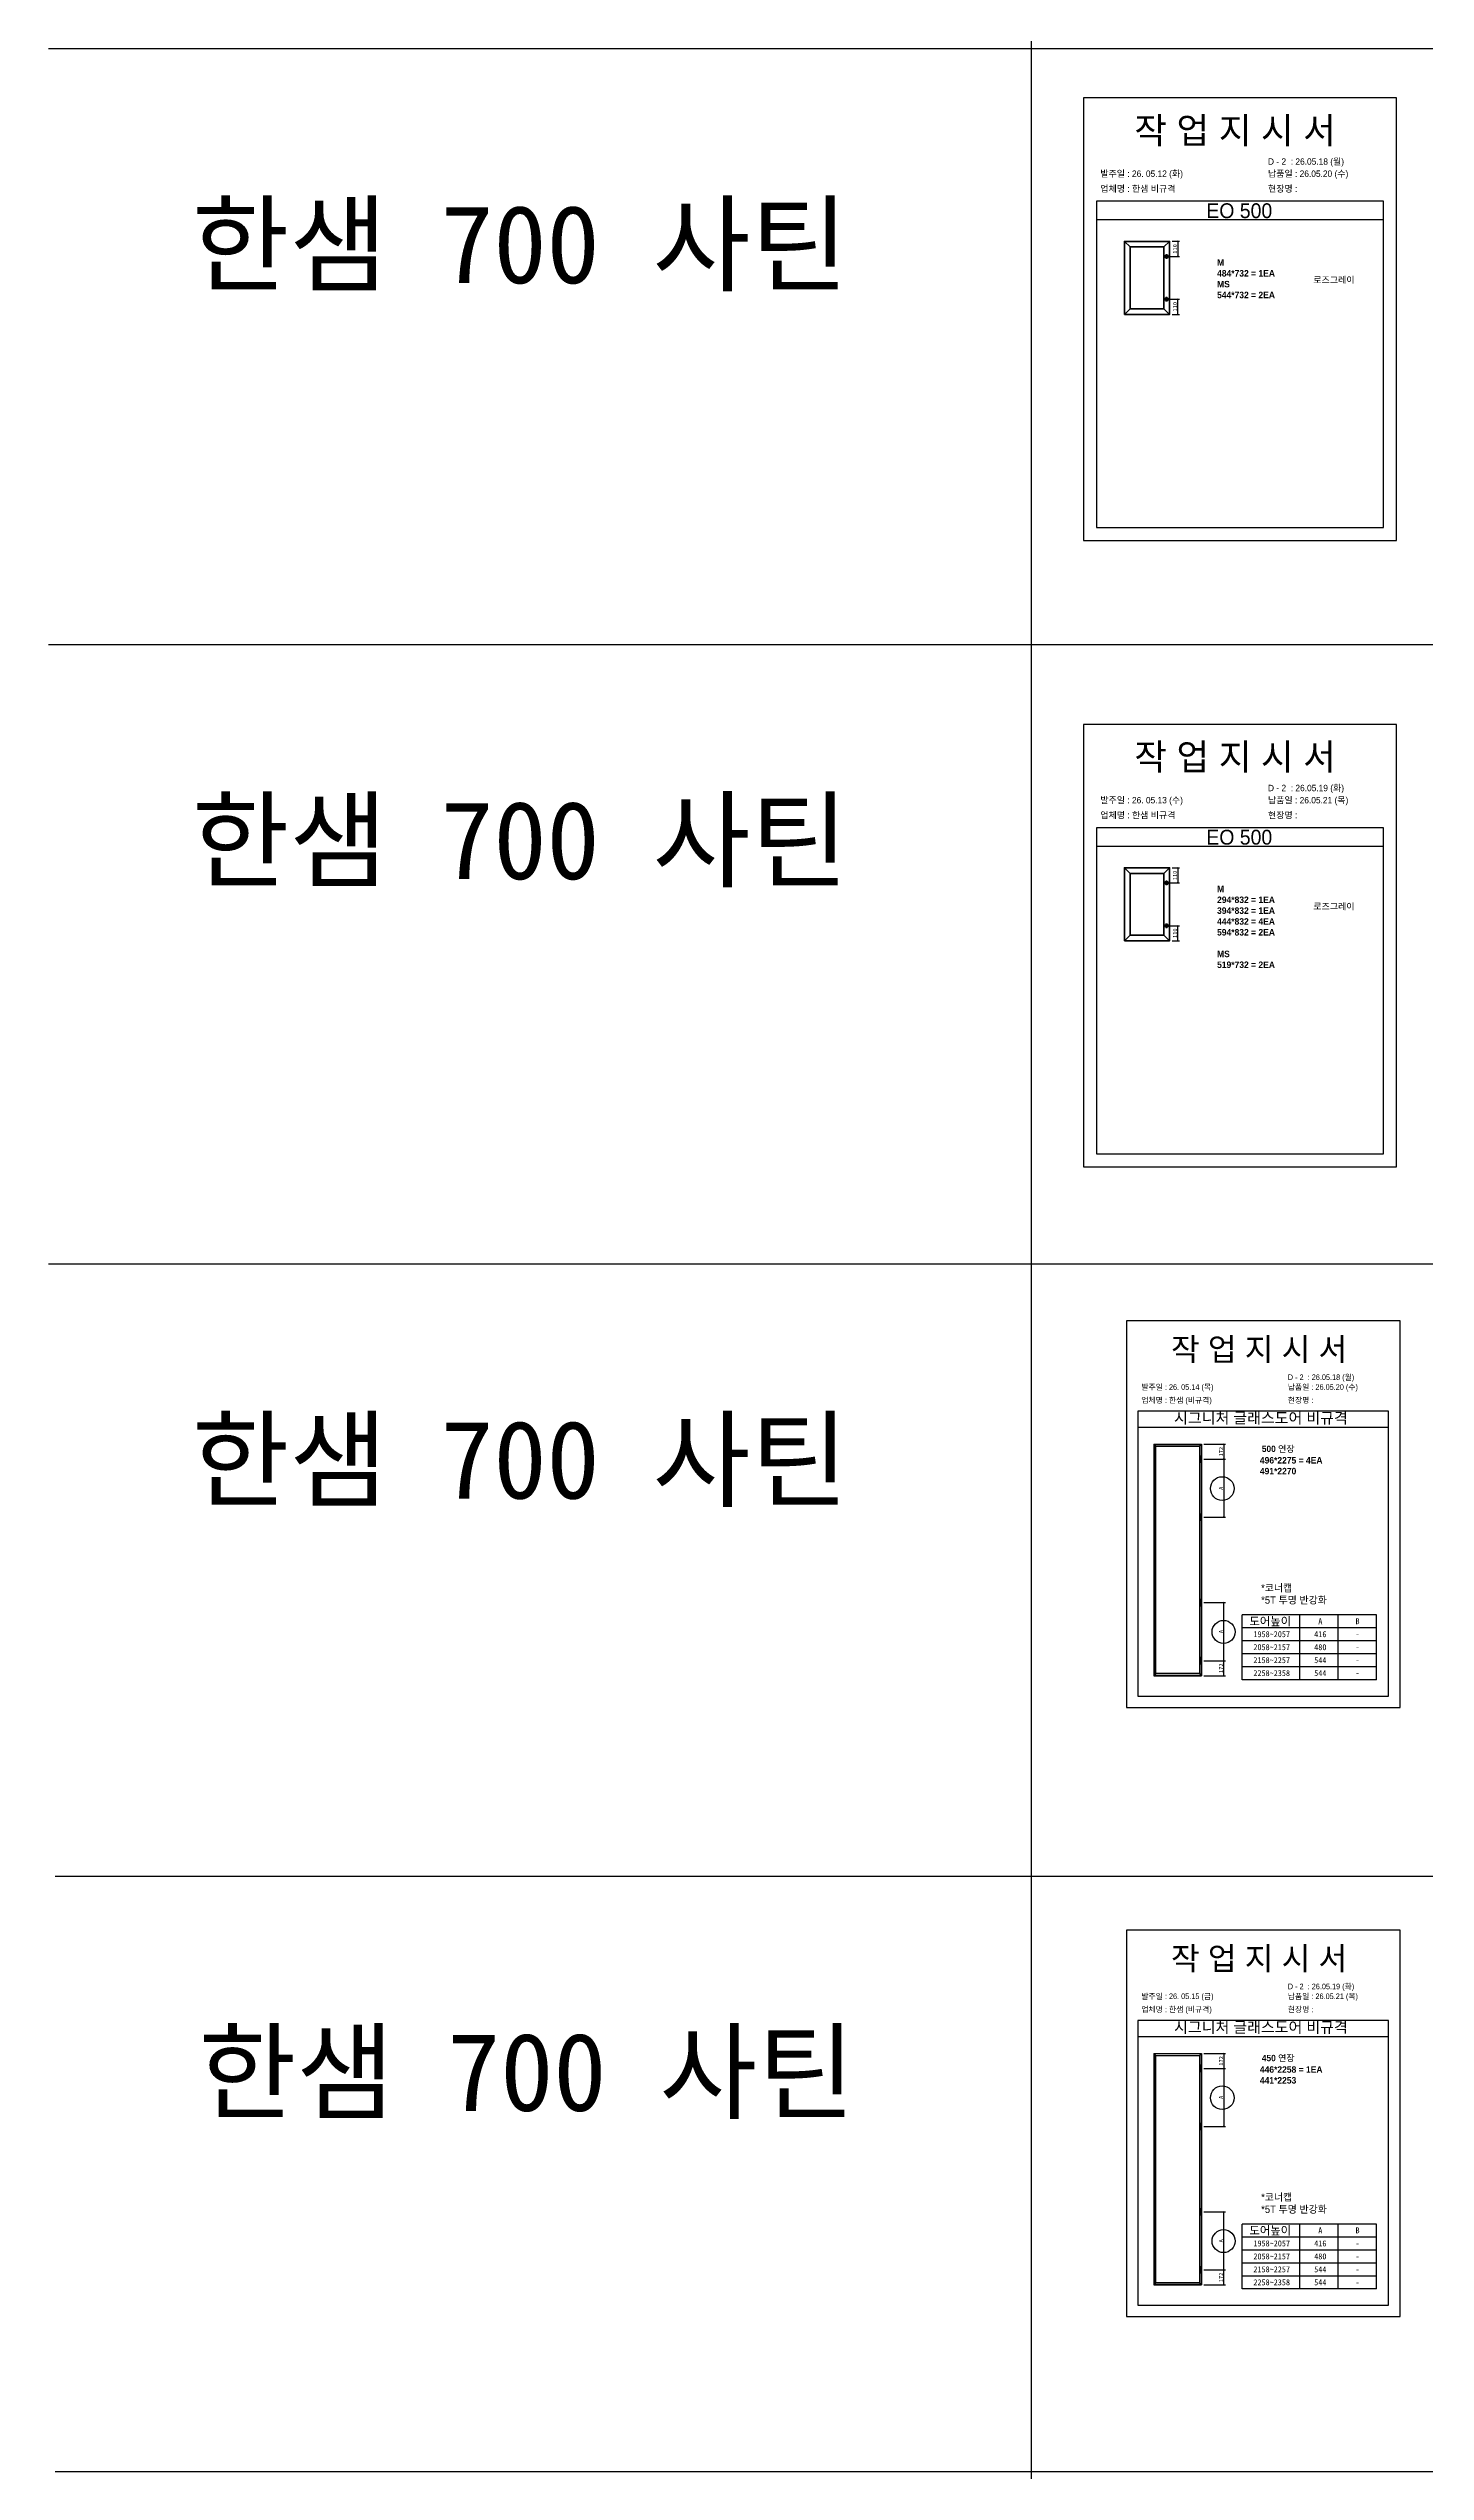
# Model space of a CAD drawing. Header units: millimetres. Extents: x -44117 to 256353, y -2095463 to 65325.
# Drawn here: x 104261 to 112722, y -947139 to -932244 of the extents above; entities that cross this region are included whole.
import ezdxf
from ezdxf.enums import TextEntityAlignment as Align

# ---------------------------------------------------------------- set-up
doc = ezdxf.new("R2010")
doc.units = ezdxf.units.MM
doc.header["$LTSCALE"] = 10
doc.layers.add('Layer1', color=7, linetype='Continuous', lineweight=70)
doc.styles.add('MtX_Gulim', font='')
doc.styles.get('MtX_Gulim').set_extended_font_data('Gulim', bold=True)
doc.dimstyles.new('ISO-25', dxfattribs={"dimtxt": 2.5, "dimasz": 2.5, "dimexe": 1, "dimexo": 1, "dimtad": 1, "dimtxsty": 'Standard', "dimblk": 'ARCHTICK', "dimcen": 2.5, "dimadec": 0, "dimazin": 0, "dimtfac": 1, "dimtmove": 0, "dimatfit": 3, "dimfxl": 0, "dimarcsym": 0})

# ---------------------------------------------------------------- blocks, each defined once
blk = doc.blocks.new('_ArchTick')
at = {"color": 0, "linetype": 'ByBlock', "const_width": 0.15}
blk.add_lwpolyline([(-0.5, -0.5), (0.5, 0.5)], dxfattribs=at)
blk = doc.blocks.new('*D6310')
at = {"color": 0, "lineweight": -2}
for p, q in [((111164, -933430), (111210, -933430)), ((111200, -933430), (111200, -933523)), ((111146, -933523), (111210, -933523))]:
    blk.add_line(p, q, dxfattribs=at)
at = {"layer": 'Defpoints', "color": 0}
for p in [(111149, -933430), (111131, -933523), (111200, -933523)]:
    blk.add_point(p, dxfattribs=at)
at = {"color": 0, "lineweight": -2, "xscale": 10, "yscale": 10, "zscale": 10}
for p, rotation in [((111200, -933430), 90), ((111200, -933523), 270)]:
    blk.add_blockref('_ArchTick', p, dxfattribs=dict(at, rotation=rotation))
at = {"color": 0, "insert": (111182, -933477), "char_height": 25, "attachment_point": 5, "rotation": 90}
blk.add_mtext('110', dxfattribs=at)
blk = doc.blocks.new('*D6311')
at = {"color": 0, "lineweight": -2}
for p, q in [((111146, -933786), (111210, -933786)), ((111164, -933879), (111210, -933879)), ((111200, -933879), (111200, -933786))]:
    blk.add_line(p, q, dxfattribs=at)
at = {"layer": 'Defpoints', "color": 0}
for p in [(111131, -933786), (111149, -933879), (111200, -933786)]:
    blk.add_point(p, dxfattribs=at)
at = {"color": 0, "lineweight": -2, "xscale": 10, "yscale": 10, "zscale": 10}
for p, rotation in [((111200, -933786), 90), ((111200, -933879), 270)]:
    blk.add_blockref('_ArchTick', p, dxfattribs=dict(at, rotation=rotation))
at = {"color": 0, "insert": (111182, -933832), "char_height": 25, "attachment_point": 5, "rotation": 90}
blk.add_mtext('110', dxfattribs=at)
blk = doc.blocks.new('*D6347')
at = {"color": 0, "lineweight": -2}
for p, q in [((111164, -937281), (111210, -937281)), ((111200, -937281), (111200, -937374)), ((111146, -937374), (111210, -937374))]:
    blk.add_line(p, q, dxfattribs=at)
at = {"layer": 'Defpoints', "color": 0}
for p in [(111149, -937281), (111131, -937374), (111200, -937374)]:
    blk.add_point(p, dxfattribs=at)
at = {"color": 0, "lineweight": -2, "xscale": 10, "yscale": 10, "zscale": 10}
for p, rotation in [((111200, -937281), 90), ((111200, -937374), 270)]:
    blk.add_blockref('_ArchTick', p, dxfattribs=dict(at, rotation=rotation))
at = {"color": 0, "insert": (111182, -937328), "char_height": 25, "attachment_point": 5, "rotation": 90}
blk.add_mtext('110', dxfattribs=at)
blk = doc.blocks.new('*D6348')
at = {"color": 0, "lineweight": -2}
for p, q in [((111146, -937637), (111210, -937637)), ((111164, -937730), (111210, -937730)), ((111200, -937730), (111200, -937637))]:
    blk.add_line(p, q, dxfattribs=at)
at = {"layer": 'Defpoints', "color": 0}
for p in [(111131, -937637), (111149, -937730), (111200, -937637)]:
    blk.add_point(p, dxfattribs=at)
at = {"color": 0, "lineweight": -2, "xscale": 10, "yscale": 10, "zscale": 10}
for p, rotation in [((111200, -937637), 90), ((111200, -937730), 270)]:
    blk.add_blockref('_ArchTick', p, dxfattribs=dict(at, rotation=rotation))
at = {"color": 0, "insert": (111182, -937683), "char_height": 25, "attachment_point": 5, "rotation": 90}
blk.add_mtext('110', dxfattribs=at)
blk = doc.blocks.new('*D6366')
at = {"color": 0, "lineweight": -2}
for p, q in [((111360, -940916), (111493, -940916)), ((111483, -940916), (111483, -941273)), ((111360, -941273), (111493, -941273))]:
    blk.add_line(p, q, dxfattribs=at)
at = {"layer": 'Defpoints', "color": 0}
for p in [(111345, -940916), (111345, -941273), (111483, -941273)]:
    blk.add_point(p, dxfattribs=at)
at = {"color": 0, "lineweight": -2, "xscale": 10, "yscale": 10, "zscale": 10}
for p, rotation in [((111483, -940916), 90), ((111483, -941273), 270)]:
    blk.add_blockref('_ArchTick', p, dxfattribs=dict(at, rotation=rotation))
at = {"color": 0, "insert": (111465, -941095), "char_height": 25, "attachment_point": 5, "rotation": 90}
blk.add_mtext('A', dxfattribs=at)
blk = doc.blocks.new('*D6367')
at = {"color": 0, "lineweight": -2}
for p, q in [((111360, -940824), (111493, -940824)), ((111483, -940824), (111483, -940916)), ((111360, -940916), (111493, -940916))]:
    blk.add_line(p, q, dxfattribs=at)
at = {"layer": 'Defpoints', "color": 0}
for p in [(111345, -940824), (111345, -940916), (111483, -940916)]:
    blk.add_point(p, dxfattribs=at)
at = {"color": 0, "lineweight": -2, "xscale": 10, "yscale": 10, "zscale": 10}
for p, rotation in [((111483, -940824), 90), ((111483, -940916), 270)]:
    blk.add_blockref('_ArchTick', p, dxfattribs=dict(at, rotation=rotation))
at = {"color": 0, "insert": (111465, -940870), "char_height": 25, "attachment_point": 5, "rotation": 90}
blk.add_mtext('172', dxfattribs=at)
blk = doc.blocks.new('*D6368')
at = {"color": 0, "lineweight": -2}
for p, q in [((111360, -941798), (111493, -941798)), ((111483, -942155), (111483, -941798)), ((111360, -942155), (111493, -942155))]:
    blk.add_line(p, q, dxfattribs=at)
at = {"layer": 'Defpoints', "color": 0}
for p in [(111345, -941798), (111483, -941798), (111345, -942155)]:
    blk.add_point(p, dxfattribs=at)
at = {"color": 0, "lineweight": -2, "xscale": 10, "yscale": 10, "zscale": 10}
for p, rotation in [((111483, -941798), 90), ((111483, -942155), 270)]:
    blk.add_blockref('_ArchTick', p, dxfattribs=dict(at, rotation=rotation))
at = {"color": 0, "insert": (111465, -941976), "char_height": 25, "attachment_point": 5, "rotation": 90}
blk.add_mtext('A', dxfattribs=at)
blk = doc.blocks.new('*D6369')
at = {"color": 0, "lineweight": -2}
for p, q in [((111360, -942155), (111493, -942155)), ((111483, -942247), (111483, -942155)), ((111360, -942247), (111493, -942247))]:
    blk.add_line(p, q, dxfattribs=at)
at = {"layer": 'Defpoints', "color": 0}
for p in [(111345, -942155), (111483, -942155), (111345, -942247)]:
    blk.add_point(p, dxfattribs=at)
at = {"color": 0, "lineweight": -2, "xscale": 10, "yscale": 10, "zscale": 10}
for p, rotation in [((111483, -942155), 90), ((111483, -942247), 270)]:
    blk.add_blockref('_ArchTick', p, dxfattribs=dict(at, rotation=rotation))
at = {"color": 0, "insert": (111465, -942201), "char_height": 25, "attachment_point": 5, "rotation": 90}
blk.add_mtext('172', dxfattribs=at)
blk = doc.blocks.new('*D6376')
at = {"color": 0, "lineweight": -2}
for p, q in [((111360, -944661), (111493, -944661)), ((111483, -944661), (111483, -945018)), ((111360, -945018), (111493, -945018))]:
    blk.add_line(p, q, dxfattribs=at)
at = {"layer": 'Defpoints', "color": 0}
for p in [(111345, -944661), (111345, -945018), (111483, -945018)]:
    blk.add_point(p, dxfattribs=at)
at = {"color": 0, "lineweight": -2, "xscale": 10, "yscale": 10, "zscale": 10}
for p, rotation in [((111483, -944661), 90), ((111483, -945018), 270)]:
    blk.add_blockref('_ArchTick', p, dxfattribs=dict(at, rotation=rotation))
at = {"color": 0, "insert": (111465, -944839), "char_height": 25, "attachment_point": 5, "rotation": 90}
blk.add_mtext('A', dxfattribs=at)
blk = doc.blocks.new('*D6377')
at = {"color": 0, "lineweight": -2}
for p, q in [((111360, -944569), (111493, -944569)), ((111483, -944569), (111483, -944661)), ((111360, -944661), (111493, -944661))]:
    blk.add_line(p, q, dxfattribs=at)
at = {"layer": 'Defpoints', "color": 0}
for p in [(111345, -944569), (111345, -944661), (111483, -944661)]:
    blk.add_point(p, dxfattribs=at)
at = {"color": 0, "lineweight": -2, "xscale": 10, "yscale": 10, "zscale": 10}
for p, rotation in [((111483, -944569), 90), ((111483, -944661), 270)]:
    blk.add_blockref('_ArchTick', p, dxfattribs=dict(at, rotation=rotation))
at = {"color": 0, "insert": (111465, -944615), "char_height": 25, "attachment_point": 5, "rotation": 90}
blk.add_mtext('172', dxfattribs=at)
blk = doc.blocks.new('*D6378')
at = {"color": 0, "lineweight": -2}
for p, q in [((111360, -945543), (111493, -945543)), ((111483, -945900), (111483, -945543)), ((111360, -945900), (111493, -945900))]:
    blk.add_line(p, q, dxfattribs=at)
at = {"layer": 'Defpoints', "color": 0}
for p in [(111345, -945543), (111483, -945543), (111345, -945900)]:
    blk.add_point(p, dxfattribs=at)
at = {"color": 0, "lineweight": -2, "xscale": 10, "yscale": 10, "zscale": 10}
for p, rotation in [((111483, -945543), 90), ((111483, -945900), 270)]:
    blk.add_blockref('_ArchTick', p, dxfattribs=dict(at, rotation=rotation))
at = {"color": 0, "insert": (111465, -945721), "char_height": 25, "attachment_point": 5, "rotation": 90}
blk.add_mtext('A', dxfattribs=at)
blk = doc.blocks.new('*D6379')
at = {"color": 0, "lineweight": -2}
for p, q in [((111360, -945900), (111493, -945900)), ((111483, -945992), (111483, -945900)), ((111360, -945992), (111493, -945992))]:
    blk.add_line(p, q, dxfattribs=at)
at = {"layer": 'Defpoints', "color": 0}
for p in [(111345, -945900), (111483, -945900), (111345, -945992)]:
    blk.add_point(p, dxfattribs=at)
at = {"color": 0, "lineweight": -2, "xscale": 10, "yscale": 10, "zscale": 10}
for p, rotation in [((111483, -945900), 90), ((111483, -945992), 270)]:
    blk.add_blockref('_ArchTick', p, dxfattribs=dict(at, rotation=rotation))
at = {"color": 0, "insert": (111465, -945946), "char_height": 25, "attachment_point": 5, "rotation": 90}
blk.add_mtext('172', dxfattribs=at)

msp = doc.modelspace()

# ---------------------------------------------------------------- linework, layer by layer
at = {"color": 1}
for p, q in [((104260.77588, -932244.45159), (196529.92274, -932244.45159)), ((104260.77588, -932244.45159), (196529.92274, -932244.45159)), ((104260.77588, -932244.45159), (196529.92274, -932244.45159)), ((104260.77588, -932244.45159), (196529.92274, -932244.45159)), ((104260.77588, -932244.45159), (196529.92274, -932244.45159)), ((104260.77588, -932244.45159), (196529.92274, -932244.45159)), ((104260.77588, -932244.45159), (196529.92274, -932244.45159)), ((104260.77588, -932244.45159), (196529.92274, -932244.45159)), ((104260.77588, -932244.45159), (196529.92274, -932244.45159)), ((104260.77588, -932244.45159), (196529.92274, -932244.45159)), ((106472.62401, -932244.45159), (198741.77087, -932244.45159)), ((106472.62401, -932244.45159), (198741.77087, -932244.45159)), ((106472.62401, -932244.45159), (198741.77087, -932244.45159)), ((106472.62401, -932244.45159), (198741.77087, -932244.45159)), ((106472.62401, -932244.45159), (198741.77087, -932244.45159)), ((106472.62401, -932244.45159), (198741.77087, -932244.45159)), ((106472.62401, -932244.45159), (198741.77087, -932244.45159)), ((106472.62401, -932244.45159), (198741.77087, -932244.45159)), ((106472.62401, -932244.45159), (198741.77087, -932244.45159)), ((106472.62401, -932244.45159), (198741.77087, -932244.45159)), ((104260.77588, -935907.62587), (196529.92274, -935907.62587)), ((104260.77588, -935907.62587), (196529.92274, -935907.62587)), ((104260.77588, -935907.62587), (196529.92274, -935907.62587)), ((104260.77588, -935907.62587), (196529.92274, -935907.62587)), ((104260.77588, -935907.62587), (196529.92274, -935907.62587)), ((104260.77588, -935907.62587), (196529.92274, -935907.62587)), ((104260.77588, -935907.62587), (196529.92274, -935907.62587)), ((104260.77588, -935907.62587), (196529.92274, -935907.62587)), ((104260.77588, -935907.62587), (196529.92274, -935907.62587)), ((104260.77588, -935907.62587), (196529.92274, -935907.62587)), ((106472.62401, -935907.62587), (198741.77087, -935907.62587)), ((106472.62401, -935907.62587), (198741.77087, -935907.62587)), ((106472.62401, -935907.62587), (198741.77087, -935907.62587)), ((106472.62401, -935907.62587), (198741.77087, -935907.62587)), ((106472.62401, -935907.62587), (198741.77087, -935907.62587)), ((106472.62401, -935907.62587), (198741.77087, -935907.62587)), ((106472.62401, -935907.62587), (198741.77087, -935907.62587)), ((106472.62401, -935907.62587), (198741.77087, -935907.62587)), ((106472.62401, -935907.62587), (198741.77087, -935907.62587)), ((106472.62401, -935907.62587), (198741.77087, -935907.62587)), ((104260.77588, -939715.56478), (196529.92274, -939715.56478)), ((104260.77588, -939715.56478), (196529.92274, -939715.56478)), ((104260.77588, -939715.56478), (196529.92274, -939715.56478)), ((104260.77588, -939715.56478), (196529.92274, -939715.56478)), ((104260.77588, -939715.56478), (196529.92274, -939715.56478)), ((104260.77588, -939715.56478), (196529.92274, -939715.56478)), ((104260.77588, -939715.56478), (196529.92274, -939715.56478)), ((104260.77588, -939715.56478), (196529.92274, -939715.56478)), ((104260.77588, -939715.56478), (196529.92274, -939715.56478)), ((104260.77588, -939715.56478), (196529.92274, -939715.56478)), ((106472.62401, -939715.56478), (198741.77087, -939715.56478)), ((106472.62401, -939715.56478), (198741.77087, -939715.56478)), ((106472.62401, -939715.56478), (198741.77087, -939715.56478)), ((106472.62401, -939715.56478), (198741.77087, -939715.56478)), ((106472.62401, -939715.56478), (198741.77087, -939715.56478)), ((106472.62401, -939715.56478), (198741.77087, -939715.56478)), ((106472.62401, -939715.56478), (198741.77087, -939715.56478)), ((106472.62401, -939715.56478), (198741.77087, -939715.56478)), ((106472.62401, -939715.56478), (198741.77087, -939715.56478)), ((106472.62401, -939715.56478), (198741.77087, -939715.56478)), ((104302.82932, -943479.34784), (196571.97618, -943479.34784)), ((104302.82932, -943479.34784), (196571.97618, -943479.34784)), ((104302.82932, -943479.34784), (196571.97618, -943479.34784)), ((104302.82932, -943479.34784), (196571.97618, -943479.34784)), ((104302.82932, -943479.34784), (196571.97618, -943479.34784)), ((104302.82932, -943479.34784), (196571.97618, -943479.34784)), ((104302.82932, -943479.34784), (196571.97618, -943479.34784)), ((104302.82932, -943479.34784), (196571.97618, -943479.34784)), ((104302.82932, -943479.34784), (196571.97618, -943479.34784)), ((104302.82932, -943479.34784), (196571.97618, -943479.34784)), ((106514.67745, -943479.34784), (198783.82431, -943479.34784)), ((106514.67745, -943479.34784), (198783.82431, -943479.34784)), ((106514.67745, -943479.34784), (198783.82431, -943479.34784)), ((106514.67745, -943479.34784), (198783.82431, -943479.34784)), ((106514.67745, -943479.34784), (198783.82431, -943479.34784)), ((106514.67745, -943479.34784), (198783.82431, -943479.34784)), ((106514.67745, -943479.34784), (198783.82431, -943479.34784)), ((106514.67745, -943479.34784), (198783.82431, -943479.34784)), ((106514.67745, -943479.34784), (198783.82431, -943479.34784)), ((106514.67745, -943479.34784), (198783.82431, -943479.34784)), ((104302.82932, -947139.24436), (196571.97618, -947139.24436)), ((104302.82932, -947139.24436), (196571.97618, -947139.24436)), ((104302.82932, -947139.24436), (196571.97618, -947139.24436)), ((104302.82932, -947139.24436), (196571.97618, -947139.24436)), ((104302.82932, -947139.24436), (196571.97618, -947139.24436)), ((104302.82932, -947139.24436), (196571.97618, -947139.24436)), ((104302.82932, -947139.24436), (196571.97618, -947139.24436)), ((104302.82932, -947139.24436), (196571.97618, -947139.24436)), ((104302.82932, -947139.24436), (196571.97618, -947139.24436)), ((104302.82932, -947139.24436), (196571.97618, -947139.24436)), ((106514.67745, -947139.24436), (198783.82431, -947139.24436)), ((106514.67745, -947139.24436), (198783.82431, -947139.24436)), ((106514.67745, -947139.24436), (198783.82431, -947139.24436)), ((106514.67745, -947139.24436), (198783.82431, -947139.24436)), ((106514.67745, -947139.24436), (198783.82431, -947139.24436)), ((106514.67745, -947139.24436), (198783.82431, -947139.24436)), ((106514.67745, -947139.24436), (198783.82431, -947139.24436)), ((106514.67745, -947139.24436), (198783.82431, -947139.24436)), ((106514.67745, -947139.24436), (198783.82431, -947139.24436)), ((106514.67745, -947139.24436), (198783.82431, -947139.24436))]:
    msp.add_line(p, q, dxfattribs=at)
for p, q in [((112463.1661, -933184.07095), (110700.24249, -933184.07095)), ((112463.1661, -933298.54651), (110700.24249, -933298.54651)), ((112463.1661, -937035.06553), (110700.24249, -937035.06553)), ((112463.1661, -937149.54109), (110700.24249, -937149.54109)), ((112495.03309, -940621.31455), (110955.03309, -940621.31455)), ((112495.03309, -940721.31455), (110955.03309, -940721.31455)), ((111052.55829, -940823.63786), (111052.55829, -942247.13425)), ((111052.55829, -940823.63786), (111345.12944, -940823.63786)), ((111052.55829, -940823.63786), (111065.02208, -940836.10166)), ((111052.55829, -940823.63786), (111058.46219, -940823.63786)), ((111058.46219, -940823.63786), (111058.46219, -942247.13425)), ((111332.66564, -940836.10166), (111345.12944, -940823.63786)), ((111345.12944, -940823.63786), (111345.12944, -942247.13425)), ((111594.30879, -942272.12646), (111594.30879, -941873.35129)), ((112421.12142, -941873.35129), (111594.30879, -941873.35129)), ((111949.45325, -942272.12646), (111949.45325, -941873.35129)), ((112185.28733, -942272.12646), (112185.28733, -941873.35129)), ((112421.12142, -942272.12646), (112421.12142, -941873.35129)), ((112421.12142, -941953.10632), (111594.30879, -941953.10632)), ((112421.12142, -942032.86136), (111594.30879, -942032.86136)), ((111065.02208, -942234.67046), (111052.55829, -942247.13425)), ((111332.66564, -942234.67046), (111345.12944, -942247.13425)), ((112421.12142, -942112.61639), (111594.30879, -942112.61639)), ((112421.12142, -942192.37142), (111594.30879, -942192.37142)), ((111052.55829, -942247.13425), (111345.12944, -942247.13425)), ((112421.12142, -942272.12646), (111594.30879, -942272.12646)), ((112495.03309, -944366.22568), (110955.03309, -944366.22568)), ((112495.03309, -944466.22568), (110955.03309, -944466.22568)), ((111052.55829, -944568.54899), (111052.55829, -945992.04538)), ((111052.55829, -944568.54899), (111345.12944, -944568.54899)), ((111052.55829, -944568.54899), (111065.02208, -944581.01278)), ((111052.55829, -944568.54899), (111058.46219, -944568.54899)), ((111058.46219, -944568.54899), (111058.46219, -945992.04538)), ((111332.66564, -944581.01278), (111345.12944, -944568.54899)), ((111345.12944, -944568.54899), (111345.12944, -945992.04538)), ((111594.30879, -946017.03758), (111594.30879, -945618.26242)), ((112421.12142, -945618.26242), (111594.30879, -945618.26242)), ((111949.45325, -946017.03758), (111949.45325, -945618.26242)), ((112185.28733, -946017.03758), (112185.28733, -945618.26242)), ((112421.12142, -946017.03758), (112421.12142, -945618.26242)), ((112421.12142, -945698.01745), (111594.30879, -945698.01745)), ((112421.12142, -945777.77248), (111594.30879, -945777.77248)), ((112421.12142, -945857.52752), (111594.30879, -945857.52752)), ((112421.12142, -945937.28255), (111594.30879, -945937.28255)), ((111065.02208, -945979.58159), (111052.55829, -945992.04538)), ((111052.55829, -945992.04538), (111345.12944, -945992.04538)), ((111332.66564, -945979.58159), (111345.12944, -945992.04538)), ((112421.12142, -946017.03758), (111594.30879, -946017.03758))]:
    msp.add_line(p, q)
at = {"linetype": 'Continuous'}
for p, q in [((111065.02208, -942234.67046), (111065.02208, -940836.10166)), ((111065.02208, -940836.10166), (111332.66564, -940836.10166)), ((111332.66564, -940836.10166), (111332.66564, -942234.67046)), ((111332.66564, -942234.67046), (111065.02208, -942234.67046)), ((111065.02208, -945979.58159), (111065.02208, -944581.01278)), ((111065.02208, -944581.01278), (111332.66564, -944581.01278)), ((111332.66564, -944581.01278), (111332.66564, -945979.58159)), ((111332.66564, -945979.58159), (111065.02208, -945979.58159))]:
    msp.add_line(p, q, dxfattribs=at)
at = {"color": 1}
for p in [(110300.49669, 21924.9366), (110300.49669, 14161.07811), (110300.49669, 18584.38997), (110300.49669, 10820.53148), (110300.49669, 18627.87121), (110300.49669, 10864.01272), (110300.49669, 15287.32457), (110300.49669, 7523.46608), (110300.49669, 3746.75115), (110300.49669, 21924.9366), (110300.49669, 14161.07811), (110300.49669, 18584.38997), (110300.49669, 10820.53148), (110300.49669, 18627.87121), (110300.49669, 10864.01272), (110300.49669, 15287.32457), (110300.49669, 7523.46608), (110300.49669, 3746.75115), (110300.49669, 21924.9366), (110300.49669, 14161.07811), (110300.49669, 18584.38997), (110300.49669, 10820.53148), (110300.49669, 18627.87121), (110300.49669, 10864.01272), (110300.49669, 15287.32457), (110300.49669, 7523.46608), (110300.49669, 3746.75115), (110300.49669, 21924.9366), (110300.49669, 14161.07811), (110300.49669, 18584.38997), (110300.49669, 10820.53148), (110300.49669, 18627.87121), (110300.49669, 10864.01272), (110300.49669, 15287.32457), (110300.49669, 7523.46608), (110300.49669, 3746.75115), (110300.49669, 21924.9366), (110300.49669, 14161.07811), (110300.49669, 18584.38997), (110300.49669, 10820.53148), (110300.49669, 18627.87121), (110300.49669, 10864.01272), (110300.49669, 15287.32457), (110300.49669, 7523.46608), (110300.49669, 3746.75115), (110300.49669, 21924.9366), (110300.49669, 14161.07811), (110300.49669, 18584.38997), (110300.49669, 10820.53148), (110300.49669, 18627.87121), (110300.49669, 10864.01272), (110300.49669, 15287.32457), (110300.49669, 7523.46608), (110300.49669, 3746.75115), (110300.49669, 21924.9366), (110300.49669, 14161.07811), (110300.49669, 18584.38997), (110300.49669, 10820.53148), (110300.49669, 18627.87121), (110300.49669, 10864.01272), (110300.49669, 15287.32457), (110300.49669, 7523.46608), (110300.49669, 3746.75115), (110300.49669, 21924.9366), (110300.49669, 14161.07811), (110300.49669, 18584.38997), (110300.49669, 10820.53148), (110300.49669, 18627.87121), (110300.49669, 10864.01272), (110300.49669, 15287.32457), (110300.49669, 7523.46608), (110300.49669, 3746.75115), (110300.49669, 21924.9366), (110300.49669, 14161.07811), (110300.49669, 18584.38997), (110300.49669, 10820.53148), (110300.49669, 18627.87121), (110300.49669, 10864.01272), (110300.49669, 15287.32457), (110300.49669, 7523.46608), (110300.49669, 3746.75115), (110300.49669, 21924.9366), (110300.49669, 14161.07811), (110300.49669, 18584.38997), (110300.49669, 10820.53148), (110300.49669, 18627.87121), (110300.49669, 10864.01272), (110300.49669, 15287.32457), (110300.49669, 7523.46608), (110300.49669, 3746.75115), (110300.49669, 12702.87182), (110300.49669, 4939.01333), (110300.49669, 9362.32519), (110300.49669, 1598.4667), (110300.49669, 9405.80642), (110300.49669, 1641.94794), (110300.49669, 6065.25979), (110300.49669, -1698.5987), (110300.49669, -5475.31363), (110300.49669, 12702.87182), (110300.49669, 4939.01333), (110300.49669, 9362.32519), (110300.49669, 1598.4667), (110300.49669, 9405.80642), (110300.49669, 1641.94794), (110300.49669, 6065.25979), (110300.49669, -1698.5987), (110300.49669, -5475.31363), (110300.49669, 12702.87182), (110300.49669, 4939.01333), (110300.49669, 9362.32519), (110300.49669, 1598.4667), (110300.49669, 9405.80642), (110300.49669, 1641.94794), (110300.49669, 6065.25979), (110300.49669, -1698.5987), (110300.49669, -5475.31363), (110300.49669, 12702.87182), (110300.49669, 4939.01333), (110300.49669, 9362.32519), (110300.49669, 1598.4667), (110300.49669, 9405.80642), (110300.49669, 1641.94794), (110300.49669, 6065.25979), (110300.49669, -1698.5987), (110300.49669, -5475.31363), (110300.49669, 12702.87182), (110300.49669, 4939.01333), (110300.49669, 9362.32519), (110300.49669, 1598.4667), (110300.49669, 9405.80642), (110300.49669, 1641.94794), (110300.49669, 6065.25979), (110300.49669, -1698.5987), (110300.49669, -5475.31363)]:
    msp.add_xline(p, (0, 1), dxfattribs=at)
for points in [[(110620.1096, -935268.47659), (112543.29899, -935268.47659), (112543.29899, -932548.53731), (110620.1096, -932548.53731)], [(110620.1096, -939119.47116), (112543.29899, -939119.47116), (112543.29899, -936399.53188), (110620.1096, -936399.53188)], [(110885.03309, -942442.14483), (112565.03309, -942442.14483), (112565.03309, -940066.14483), (110885.03309, -940066.14483)], [(111054.52626, -940825.60583), (111343.16147, -940825.60583), (111343.16147, -942245.16628), (111054.52626, -942245.16628)], [(110885.03309, -946187.05596), (112565.03309, -946187.05596), (112565.03309, -943811.05596), (110885.03309, -943811.05596)], [(111054.52626, -944570.51696), (111343.16147, -944570.51696), (111343.16147, -945990.07741), (111054.52626, -945990.07741)]]:
    msp.add_lwpolyline(points, close=True)
for points in [[(110700.24249, -933184.07095), (110700.24249, -935188.3437), (112463.1661, -935188.3437), (112463.1661, -933184.07095)], [(110700.24249, -937035.06553), (110700.24249, -939039.33827), (112463.1661, -939039.33827), (112463.1661, -937035.06553)], [(110955.03309, -940621.31455), (110955.03309, -942372.14483), (112495.03309, -942372.14483), (112495.03309, -940621.31455)], [(110955.03309, -944366.22568), (110955.03309, -946117.05596), (112495.03309, -946117.05596), (112495.03309, -944366.22568)]]:
    msp.add_lwpolyline(points)
at = {"linetype": 'Continuous'}
for points in [[(111340.52702, -940935.46247), (111340.52702, -940935.46247, 0.4142135624), (111345.12944, -940930.86005), (111345.12944, -940901.4046, 0.4142135624), (111340.52702, -940896.80219), (111340.52702, -940896.80219, 0.4142135624), (111335.92461, -940901.4046), (111335.92461, -940930.86005, 0.4142135624)], [(111340.52702, -941292.32055), (111340.52702, -941292.32055, 0.4142135624), (111345.12944, -941287.71813), (111345.12944, -941258.26268, 0.4142135624), (111340.52702, -941253.66027), (111340.52702, -941253.66027, 0.4142135624), (111335.92461, -941258.26268), (111335.92461, -941287.71813, 0.4142135624)], [(111340.52702, -941817.11184), (111340.52702, -941817.11184, 0.4142135624), (111345.12944, -941812.50943), (111345.12944, -941783.05398, 0.4142135624), (111340.52702, -941778.45157), (111340.52702, -941778.45157, 0.4142135624), (111335.92461, -941783.05398), (111335.92461, -941812.50943, 0.4142135624)], [(111340.52702, -942173.96992), (111340.52702, -942173.96992, 0.4142135624), (111345.12944, -942169.36751), (111345.12944, -942139.91206, 0.4142135624), (111340.52702, -942135.30965), (111340.52702, -942135.30965, 0.4142135624), (111335.92461, -942139.91206), (111335.92461, -942169.36751, 0.4142135624)], [(111340.52702, -944680.37359), (111340.52702, -944680.37359, 0.4142135624), (111345.12944, -944675.77118), (111345.12944, -944646.31573, 0.4142135624), (111340.52702, -944641.71332), (111340.52702, -944641.71332, 0.4142135624), (111335.92461, -944646.31573), (111335.92461, -944675.77118, 0.4142135624)], [(111340.52702, -945037.23168), (111340.52702, -945037.23168, 0.4142135624), (111345.12944, -945032.62926), (111345.12944, -945003.17381, 0.4142135624), (111340.52702, -944998.5714), (111340.52702, -944998.5714, 0.4142135624), (111335.92461, -945003.17381), (111335.92461, -945032.62926, 0.4142135624)], [(111340.52702, -945562.02297), (111340.52702, -945562.02297, 0.4142135624), (111345.12944, -945557.42056), (111345.12944, -945527.96511, 0.4142135624), (111340.52702, -945523.3627), (111340.52702, -945523.3627, 0.4142135624), (111335.92461, -945527.96511), (111335.92461, -945557.42056, 0.4142135624)], [(111340.52702, -945918.88105), (111340.52702, -945918.88105, 0.4142135624), (111345.12944, -945914.27864), (111345.12944, -945884.82319, 0.4142135624), (111340.52702, -945880.22078), (111340.52702, -945880.22078, 0.4142135624), (111335.92461, -945884.82319), (111335.92461, -945914.27864, 0.4142135624)]]:
    msp.add_lwpolyline(points, format="xyb", close=True, dxfattribs=at)
at = {"color": 1}
for centre, radius in [((111472.77587, -941096.70693), 72.59818), ((111480.84234, -941977.96819), 70.58157), ((111472.77587, -944841.61806), 72.59818), ((111480.84234, -945722.87932), 70.58157)]:
    msp.add_circle(centre, radius, dxfattribs=at)
at = {"layer": 'Layer1'}
for p, q in [((110906.25252, -933464.81112), (110871.61588, -933430.17448)), ((111114.07233, -933464.81112), (111148.70897, -933430.17448)), ((111131.01971, -933508.53932), (111131.01971, -933537.33354)), ((110871.61588, -933878.78716), (110906.25252, -933844.15053)), ((111148.70897, -933878.78716), (111114.07233, -933844.15053)), ((111114.07233, -933844.15053), (111148.70897, -933878.78716)), ((111131.01971, -933800.42232), (111131.01971, -933771.62811)), ((110906.25252, -937315.8057), (110871.61588, -937281.16906)), ((111114.07233, -937315.8057), (111148.70897, -937281.16906)), ((111131.01971, -937359.5339), (111131.01971, -937388.32811)), ((111131.01971, -937651.4169), (111131.01971, -937622.62269)), ((110871.61588, -937729.78174), (110906.25252, -937695.1451)), ((111148.70897, -937729.78174), (111114.07233, -937695.1451)), ((111114.07233, -937695.1451), (111148.70897, -937729.78174))]:
    msp.add_line(p, q, dxfattribs=at)
for points in [[(110871.61588, -933878.78716), (111148.70897, -933878.78716), (111148.70897, -933430.17448), (110871.61588, -933430.17448)], [(110906.25252, -933844.15053), (111114.07233, -933844.15053), (111114.07233, -933464.81112), (110906.25252, -933464.81112)], [(111145.41682, -933522.93643), (111116.6226, -933522.93643)], [(111145.41682, -933786.02522), (111116.6226, -933786.02522)], [(110871.61588, -937729.78174), (111148.70897, -937729.78174), (111148.70897, -937281.16906), (110871.61588, -937281.16906)], [(110906.25252, -937695.1451), (111114.07233, -937695.1451), (111114.07233, -937315.8057), (110906.25252, -937315.8057)], [(111145.41682, -937373.93101), (111116.6226, -937373.93101)], [(111145.41682, -937637.01979), (111116.6226, -937637.01979)]]:
    msp.add_lwpolyline(points, close=True, dxfattribs=at)
for centre in [(111131.01971, -933522.93643), (111131.01971, -933786.02522), (111131.01971, -937373.93101), (111131.01971, -937637.01979)]:
    msp.add_circle(centre, 9.59807, dxfattribs=at)

# ---------------------------------------------------------------- texts
at = {"linetype": 'Continuous', "style": 'MtX_Gulim'}
for s, height, p in [('로즈그레이', 39.271262, (112032.62309, -933686.77761)), ('로즈그레이', 39.271262, (112032.62309, -937537.77218)), ('500 연장', 39.271262, (111715.979, -940872.19407)), ('도어높이', 51.111877, (111639.50315, -941938.52638)), ('450 연장', 39.271262, (111715.979, -944617.10519)), ('도어높이', 51.111877, (111639.50315, -945683.43751))]:
    msp.add_text(s, height=height, dxfattribs=at).set_placement(p)
for s, height, p in [('A', 36.77626, (112075.28184, -941930.55362)), ('B', 36.77626, (112303.91878, -941930.55362)), ('2058~2157', 36.776263, (111776.61499, -942090.06368)), ('1958~2057', 36.776263, (111776.61499, -942010.30865)), ('416', 36.776263, (112075.28184, -942010.30865)), ('480', 36.776263, (112075.28184, -942090.06368)), ('-', 36.77626, (112303.91878, -942010.30865)), ('-', 36.77626, (112303.91878, -942090.06368)), ('2158~2257', 36.776263, (111776.61499, -942169.81872)), ('2258~2358', 36.776263, (111776.61499, -942249.57375)), ('544', 36.776263, (112075.28184, -942169.81872)), ('544', 36.776263, (112075.28184, -942249.57375)), ('-', 36.77626, (112303.91878, -942169.81872)), ('-', 36.77626, (112303.91878, -942249.57375)), ('A', 36.77626, (112075.28184, -945675.46474)), ('B', 36.77626, (112303.91878, -945675.46474)), ('2058~2157', 36.776263, (111776.61499, -945834.97481)), ('1958~2057', 36.776263, (111776.61499, -945755.21978)), ('416', 36.776263, (112075.28184, -945755.21978)), ('480', 36.776263, (112075.28184, -945834.97481)), ('-', 36.77626, (112303.91878, -945755.21978)), ('-', 36.77626, (112303.91878, -945834.97481)), ('2158~2257', 36.776263, (111776.61499, -945914.72985)), ('2258~2358', 36.776263, (111776.61499, -945994.48488)), ('544', 36.776263, (112075.28184, -945914.72985)), ('544', 36.776263, (112075.28184, -945994.48488)), ('-', 36.77626, (112303.91878, -945914.72985)), ('-', 36.77626, (112303.91878, -945994.48488))]:
    msp.add_text(s, height=height).set_placement(p, align=Align.CENTER)
at = {"attachment_point": 1}
for s, width, gutter_width, heights, insert, char_height in [('{\\fGulim|b0|i0|c129|p50;작 업 지 시 서}', 3786.0728481, 14.30944, [-178.40505], (110932.40649, -932667.77793), 160.2657825), ('\\pt11;{\\fGulim|b0|i0|c129|p50;발주일 : 26. 05.12 (화)}', 3786.0728481, 14.30944, [39.49878], (110723.5636, -932994.52164), 39.2651167), ('{\\fGulim|b0|i0|c129|p50;납품일 : 26.05.20 (수)}', 3786.0728481, 14.30944, [40.16974], (111753.81843, -932994.52164), 39.2651167), ('{\\f굴림|b0|i0|c129|p50;한샘} 700 {\\f굴림|b0|i0|c129|p50;사틴}', 5072.1082947, 2395.6482, [-533.35869], (105140.70232, -933207.98628), 479.1296392), ('{\\f굴림|b0|i0|c129|p50;한샘} 700 {\\f굴림|b0|i0|c129|p50;사틴}', 5072.1082947, 2395.6482, [-533.35869], (105140.70232, -933207.98628), 479.1296392), ('{\\f굴림|b0|i0|c129|p50;한샘} 700 {\\f굴림|b0|i0|c129|p50;사틴}', 5072.1082947, 2395.6482, [-533.35869], (105140.70232, -933207.98628), 479.1296392), ('{\\f굴림|b0|i0|c129|p50;한샘} 700 {\\f굴림|b0|i0|c129|p50;사틴}', 5072.1082947, 2395.6482, [-533.35869], (105140.70232, -933207.98628), 479.1296392), ('{\\f굴림|b0|i0|c129|p50;한샘} 700 {\\f굴림|b0|i0|c129|p50;사틴}', 5072.1082947, 2395.6482, [-533.35869], (105140.70232, -933207.98628), 479.1296392), ('{\\fGulim|b0|i0|c129|p50;업체명 : 한샘 비규격}', 3786.0728481, 14.30944, [41.34032], (110723.5636, -933086.85325), 39.2651167), ('{\\fGulim|b0|i0|c129|p50;현장명 :}', 3786.0728481, 14.30944, [45.21037], (111753.81843, -933086.85325), 39.2651167), ('{\\fGulim|b0|i0|c129|p50;EO 500}', 2155.3243433, 8.14604, [-93.54386], (111374.96052, -933196.24918), 91.2356303), ('{\\f굴림|b1|i0|c129|p50;M\\P484*732 = 1EA\\PMS\\P544*732 = 2EA}', 12072.7918459, 155.2668, [-241.08603], (111440.92388, -933540.09474), 39.9257485), ('{\\fGulim|b0|i0|c129|p50;작 업 지 시 서}', 3786.0728481, 14.30944, [-178.40505], (110932.40649, -936518.7725), 160.2657825), ('{\\f굴림|b0|i0|c129|p50;한샘} 700 {\\f굴림|b0|i0|c129|p50;사틴}', 5072.1082947, 2395.6482, [-533.35869], (105140.70232, -936871.16057), 479.1296392), ('{\\f굴림|b0|i0|c129|p50;한샘} 700 {\\f굴림|b0|i0|c129|p50;사틴}', 5072.1082947, 2395.6482, [-533.35869], (105140.70232, -936871.16057), 479.1296392), ('{\\f굴림|b0|i0|c129|p50;한샘} 700 {\\f굴림|b0|i0|c129|p50;사틴}', 5072.1082947, 2395.6482, [-533.35869], (105140.70232, -936871.16057), 479.1296392), ('{\\f굴림|b0|i0|c129|p50;한샘} 700 {\\f굴림|b0|i0|c129|p50;사틴}', 5072.1082947, 2395.6482, [-533.35869], (105140.70232, -936871.16057), 479.1296392), ('{\\f굴림|b0|i0|c129|p50;한샘} 700 {\\f굴림|b0|i0|c129|p50;사틴}', 5072.1082947, 2395.6482, [-533.35869], (105140.70232, -936871.16057), 479.1296392), ('\\pt11;{\\fGulim|b0|i0|c129|p50;발주일 : 26. 05.13 (수)}', 3786.0728481, 14.30944, [39.49878], (110723.5636, -936845.51622), 39.2651167), ('{\\fGulim|b0|i0|c129|p50;납품일 : 26.05.21 (목)}', 3786.0728481, 14.30944, [40.16974], (111753.81843, -936845.51622), 39.2651167), ('{\\fGulim|b0|i0|c129|p50;업체명 : 한샘 비규격}', 3786.0728481, 14.30944, [41.34032], (110723.5636, -936937.84783), 39.2651167), ('{\\fGulim|b0|i0|c129|p50;현장명 :}', 3786.0728481, 14.30944, [45.21037], (111753.81843, -936937.84783), 39.2651167), ('{\\fGulim|b0|i0|c129|p50;EO 500}', 2155.3243433, 8.14604, [-93.54386], (111374.96052, -937047.24376), 91.2356303), ('{\\f굴림|b1|i0|c129|p50;M\\P294*832 = 1EA\\P394*832 = 1EA\\P444*832 = 4EA\\P594*832 = 2EA\\P\\PMS\\P519*732 = 2EA}', 12072.7918459, 155.2668, [-507.57456], (111440.92388, -937391.08932), 39.9257485), ('{\\fGulim|b0|i0|c129|p50;작 업 지 시 서}', 3307.3198183, 12.5, [-155.84554], (111157.8397, -940170.30734), 140), ('\\pt11;{\\fGulim|b0|i0|c129|p50;발주일 : 26. 05.14 (목)}', 3307.3198183, 12.5, [34.50412], (110975.40522, -940455.73396), 34.3), ('{\\fGulim|b0|i0|c129|p50;\\C1;D - 2  : 26.05.18 (월)}', 3307.3198183, 12.5, [35.09023], (111875.3832, -940395.26834), 34.3), ('{\\fGulim|b0|i0|c129|p50;납품일 : 26.05.20 (수)}', 3307.3198183, 12.5, [35.09023], (111875.3832, -940455.73396), 34.3), ('{\\fGulim|b0|i0|c129|p50;업체명 : 한샘 (비규격)}', 3307.3198183, 12.5, [36.11279], (110975.40522, -940536.39014), 34.3), ('{\\fGulim|b0|i0|c129|p50;현장명 : }', 3307.3198183, 12.5, [-38.2735], (111875.3832, -940536.39014), 34.3), ('{\\f굴림|b0|i0|c129|p50;한샘} 700 {\\f굴림|b0|i0|c129|p50;사틴}', 5072.1082947, 2395.6482, [-533.35869], (105140.70232, -940679.09947), 479.1296392), ('{\\f굴림|b0|i0|c129|p50;한샘} 700 {\\f굴림|b0|i0|c129|p50;사틴}', 5072.1082947, 2395.6482, [-533.35869], (105140.70232, -940679.09947), 479.1296392), ('{\\f굴림|b0|i0|c129|p50;한샘} 700 {\\f굴림|b0|i0|c129|p50;사틴}', 5072.1082947, 2395.6482, [-533.35869], (105140.70232, -940679.09947), 479.1296392), ('{\\f굴림|b0|i0|c129|p50;한샘} 700 {\\f굴림|b0|i0|c129|p50;사틴}', 5072.1082947, 2395.6482, [-533.35869], (105140.70232, -940679.09947), 479.1296392), ('{\\f굴림|b0|i0|c129|p50;한샘} 700 {\\f굴림|b0|i0|c129|p50;사틴}', 5072.1082947, 2395.6482, [-533.35869], (105140.70232, -940679.09947), 479.1296392), ('{\\fGulim|b0|i0|c129|p50;시그니처 글래스도어 비규격}', 1597.0710432, 6.03612, [-75.34624], (111176.75516, -940629.09677), 67.6045736), ('{\\f굴림|b1|i0|c129|p50;496*2275 = 4EA\\P\\C1;491*2270}', 12072.7918459, 155.2668, [-107.68333], (111703.90653, -940903.03094), 39.9257485), ('{\\fGulim|b0|i0|c129|p50;*코너캡\\P*5T 투명 반강화}', 1055.7982644, 3.99038, [-126.38025], (111711.6383, -941685.36799), 44.6923083), ('{\\fGulim|b0|i0|c129|p50;작 업 지 시 서}', 3307.3198183, 12.5, [-155.84554], (111157.8397, -943915.21847), 140), ('{\\fGulim|b0|i0|c129|p50;\\C1;D - 2  : 26.05.19 (화)}', 3307.3198183, 12.5, [35.09023], (111875.3832, -944140.17947), 34.3), ('{\\fGulim|b0|i0|c129|p50;업체명 : 한샘 (비규격)}', 3307.3198183, 12.5, [36.11279], (110975.40522, -944281.30127), 34.3), ('\\pt11;{\\fGulim|b0|i0|c129|p50;발주일 : 26. 05.15 (금)}', 3307.3198183, 12.5, [34.50412], (110975.40522, -944200.64509), 34.3), ('{\\fGulim|b0|i0|c129|p50;현장명 : }', 3307.3198183, 12.5, [-38.2735], (111875.3832, -944281.30127), 34.3), ('{\\fGulim|b0|i0|c129|p50;납품일 : 26.05.21 (목)}', 3307.3198183, 12.5, [35.09023], (111875.3832, -944200.64509), 34.3), ('{\\f굴림|b0|i0|c129|p50;한샘} 700 {\\f굴림|b0|i0|c129|p50;사틴}', 5072.1082947, 2395.6482, [-533.35869], (105182.75576, -944442.88253), 479.1296392), ('{\\f굴림|b0|i0|c129|p50;한샘} 700 {\\f굴림|b0|i0|c129|p50;사틴}', 5072.1082947, 2395.6482, [-533.35869], (105182.75576, -944442.88253), 479.1296392), ('{\\f굴림|b0|i0|c129|p50;한샘} 700 {\\f굴림|b0|i0|c129|p50;사틴}', 5072.1082947, 2395.6482, [-533.35869], (105182.75576, -944442.88253), 479.1296392), ('{\\f굴림|b0|i0|c129|p50;한샘} 700 {\\f굴림|b0|i0|c129|p50;사틴}', 5072.1082947, 2395.6482, [-533.35869], (105182.75576, -944442.88253), 479.1296392), ('{\\f굴림|b0|i0|c129|p50;한샘} 700 {\\f굴림|b0|i0|c129|p50;사틴}', 5072.1082947, 2395.6482, [-533.35869], (105182.75576, -944442.88253), 479.1296392), ('{\\fGulim|b0|i0|c129|p50;시그니처 글래스도어 비규격}', 1597.0710432, 6.03612, [-75.34624], (111176.75516, -944374.0079), 67.6045736), ('{\\f굴림|b1|i0|c129|p50;446*2258 = 1EA\\P\\C1;441*2253}', 12072.7918459, 155.2668, [-107.68333], (111703.90653, -944647.94207), 39.9257485), ('{\\fGulim|b0|i0|c129|p50;*코너캡\\P*5T 투명 반강화}', 1055.7982644, 3.99038, [-126.38025], (111711.6383, -945430.27912), 44.6923083)]:
    msp.add_mtext_dynamic_manual_height_columns(s, width=width, gutter_width=gutter_width, heights=heights, dxfattribs=dict(at, insert=insert, char_height=char_height))
at = {"color": 1, "char_height": 39.2651167, "attachment_point": 1}
for s, heights, insert in [('{\\fGulim|b0|i0|c129|p50;D - 2  : 26.05.18 (월)}', [40.16974], (111753.81843, -932919.84635)), ('{\\fGulim|b0|i0|c129|p50;D - 2  : 26.05.19 (화)}', [37.52862], (111753.81843, -936770.84093))]:
    msp.add_mtext_dynamic_manual_height_columns(s, width=3786.0728481, gutter_width=14.30944, heights=heights, dxfattribs=dict(at, insert=insert))

# ---------------------------------------------------------------- dimensions: what is measured, and where the dimension line sits
for base, p1, p2, angle, text, override, picture, middle in [((111200.40607, -933522.93643), (111148.70897, -933430.17448), (111131.01971, -933522.93643), 90, '110', {"dimscale": 10, "dimasz": 1, "dimexo": 1.5, "dimtxsty": 'Standard'}, '*D6310', (111181.65607, -933476.55546)), ((111200.40607, -933786.02522), (111148.70897, -933878.78716), (111131.01971, -933786.02522), 270, '110', {"dimscale": 10, "dimasz": 1, "dimexo": 1.5, "dimtxsty": 'Standard'}, '*D6311', (111181.65607, -933832.40619)), ((111200.40607, -937373.93101), (111148.70897, -937281.16906), (111131.01971, -937373.93101), 90, '110', {"dimscale": 10, "dimasz": 1, "dimexo": 1.5, "dimtxsty": 'Standard'}, '*D6347', (111181.65607, -937327.55003)), ((111200.40607, -937637.01979), (111148.70897, -937729.78174), (111131.01971, -937637.01979), 270, '110', {"dimscale": 10, "dimasz": 1, "dimexo": 1.5, "dimtxsty": 'Standard'}, '*D6348', (111181.65607, -937683.40077)), ((111483.26812, -940916.13233), (111345.12944, -940823.63786), (111345.12944, -940916.13233), 90, '172', {"dimscale": 10, "dimasz": 1, "dimexo": 1.5}, '*D6367', (111464.51812, -940869.88509)), ((111483.26812, -941272.99041), (111345.12944, -940916.13233), (111345.12944, -941272.99041), 90, 'A', {"dimscale": 10, "dimasz": 1, "dimexo": 1.5, "dimtxsty": 'Standard'}, '*D6366', (111464.51812, -941094.56137)), ((111483.26812, -941797.7817), (111345.12944, -942154.63979), (111345.12944, -941797.7817), 90, 'A', {"dimscale": 10, "dimasz": 1, "dimexo": 1.5, "dimtxsty": 'Standard'}, '*D6368', (111464.51812, -941976.21075)), ((111483.26812, -942154.63979), (111345.12944, -942247.13425), (111345.12944, -942154.63979), 90, '172', {"dimscale": 10, "dimasz": 1, "dimexo": 1.5}, '*D6369', (111464.51812, -942200.88702)), ((111483.26812, -944661.04346), (111345.12944, -944568.54899), (111345.12944, -944661.04346), 90, '172', {"dimscale": 10, "dimasz": 1, "dimexo": 1.5}, '*D6377', (111464.51812, -944614.79622)), ((111483.26812, -945017.90154), (111345.12944, -944661.04346), (111345.12944, -945017.90154), 90, 'A', {"dimscale": 10, "dimasz": 1, "dimexo": 1.5, "dimtxsty": 'Standard'}, '*D6376', (111464.51812, -944839.4725)), ((111483.26812, -945542.69283), (111345.12944, -945899.55092), (111345.12944, -945542.69283), 90, 'A', {"dimscale": 10, "dimasz": 1, "dimexo": 1.5, "dimtxsty": 'Standard'}, '*D6378', (111464.51812, -945721.12187)), ((111483.26812, -945899.55092), (111345.12944, -945992.04538), (111345.12944, -945899.55092), 90, '172', {"dimscale": 10, "dimasz": 1, "dimexo": 1.5}, '*D6379', (111464.51812, -945945.79815))]:
    dim = msp.add_linear_dim(base=base, p1=p1, p2=p2, angle=angle, text=text, dimstyle='ISO-25', override=override)
    dim.commit()
    dim.dimension.update_dxf_attribs({"geometry": picture, "text_midpoint": middle})

doc.saveas('drawing.dxf')
